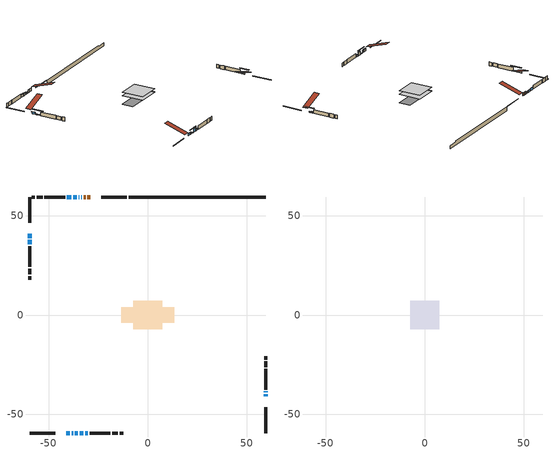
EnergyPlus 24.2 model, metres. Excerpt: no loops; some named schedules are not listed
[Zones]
conditioned space
 floor adiabatic (AdiabaticFloorConstruction): -7.23,-7.23 -7.23,7.23 7.23,7.23 7.23,-7.23 z0.92
 floor foundation (Slab1 construction): -13.4,-3.89 -13.4,3.89 13.4,3.89 13.4,-3.89 z-1.75
 wall outside (RimJoist1 construction): -10.53,59.59 -23.5,59.59 / -59.59,-59.59 -46.62,-59.59 / -59.59,59.59 -59.59,46.62 / 59.59,-59.59 59.59,-46.62 z0.92:1.22
 wall outside (AdiabaticWallConstruction 1): -29.06,59.59 -30.48,59.59 / -31.41,59.59 -32.45,59.59 z0.92:2.95
 wall outside (AdiabaticWallConstruction): -33.37,59.59 -33.71,59.59 / -34.63,59.59 -34.94,59.59 z0.92:2.14; -41.06,-59.59 -39.28,-59.59 z0.92:2.37; -38.35,-59.59 -37.69,-59.59 z0.92:1.89; -59.59,41.06 -59.59,38.82 z0.92:2.04; 59.59,-41.06 59.59,-40.04 z0.92:1.56; -36.76,-59.59 -35.28,-59.59 / -59.59,37.89 -59.59,35.68 z0.92:1.43; 59.59,-39.11 59.59,-38.63 z0.92:1.74; -35.87,59.59 -37.62,59.59 z0.92:2.09; -38.55,59.59 -40.84,59.59 z0.92:2.39; -34.36,-59.59 -32.53,-59.59 z0.92:3.05; -31.6,-59.59 -30.28,-59.59 z0.92:1.84
 wall outside (Wall1 construction): -41.77,59.59 -52.19,59.59 / -29.35,-59.59 -18.92,-59.59 / -59.59,34.75 -59.59,24.32 / 59.59,-37.7 59.59,-27.27 z0.92:3.36
 wall outside (Wall2 construction): -53.12,59.59 -56.04,59.59 / -17.99,-59.59 -15.08,-59.59 / -59.59,23.39 -59.59,20.48 / 59.59,-26.34 59.59,-23.43 z0.92:3.36
 wall outside (Wall3 construction): -56.97,59.59 -58.67,59.59 / -14.15,-59.59 -12.45,-59.59 / -59.59,19.55 -59.59,17.85 / 59.59,-22.5 59.59,-20.8 z0.92:3.36
 wall foundation (FoundationWall1 construction): -9.6,59.59,-1.75 -9.6,59.59,0.92 52.68,59.59,0.92 52.68,59.59,0.25 59.59,59.59,0.25 59.59,59.59,-1.75
 window (WindowConstruction 8): -33.38,59.59 -33.7,59.59 z0.92:2.14
 window (WindowConstruction 5): -41.06,-59.59 -39.28,-59.59 z0.92:2.37
 window (WindowConstruction 6): -38.35,-59.59 -37.69,-59.59 z0.92:1.89
 window (WindowConstruction 7): -59.59,41.06 -59.59,38.82 z0.92:2.04
 window (WindowConstruction 10): 59.59,-41.06 59.59,-40.04 z0.92:1.55
 window (WindowConstruction 11): -36.76,-59.59 -35.28,-59.59 z0.92:1.43
 window (WindowConstruction 12): -59.59,37.89 -59.59,35.68 z0.92:1.43
 window (WindowConstruction 9): -34.63,59.59 -34.94,59.59 z0.92:2.14
 window (WindowConstruction): 59.59,-39.11 59.59,-38.63 z0.92:1.73
 window (WindowConstruction 1): -35.87,59.59 -37.62,59.59 z0.92:2.09
 window (WindowConstruction 2): -38.55,59.59 -40.84,59.59 z0.92:2.39
 window (WindowConstruction 3): -34.35,-59.59 -32.53,-59.59 z0.92:3.05
 window (WindowConstruction 4): -31.6,-59.59 -30.28,-59.59 z0.92:1.83
 door (Door): -29.07,59.59 -30.48,59.59 z0.92:2.95
 door (Door 1): -31.41,59.59 -32.45,59.59 z0.92:2.95
 ceiling adiabatic (AdiabaticFloorConstruction): 7.23,-7.23 7.23,7.23 -7.23,7.23 -7.23,-7.23 z0.92
attic - vented
 floor to conditioned space (Floor1 construction Reversed): -7.22,-7.22 -7.22,7.22 7.22,7.22 7.22,-7.22 z3.36
 roof outside (Roof1 construction): -28.14,59.59,3.36 -28.14,45.52,8.05 -24.43,45.52,8.05 -24.43,59.59,3.36; -41.98,-59.59,3.36 -41.98,-45.52,8.05 -45.69,-45.52,8.05 -45.69,-59.59,3.36; -59.59,41.98,3.36 -45.52,41.98,8.05 -45.52,45.69,8.05 -59.59,45.69,3.36; 59.59,-41.98,3.36 45.52,-41.98,8.05 45.52,-45.69,8.05 59.59,-45.69,3.36
shading: -39.08,-59.59 -41.26,-59.59 -41.26,-60.01 -39.08,-60.01 z2.57; -37.49,-59.59 -38.55,-59.59 -38.55,-60.01 -37.49,-60.01 z2.09; -59.59,38.62 -59.59,41.26 -60.01,41.26 -60.01,38.62 z2.24; 59.59,-37.25 59.59,-43.84 60.01,-43.84 60.01,-37.25 z4.34; -32.49,-59.59 -39.55,-59.59 -39.55,-60.01 -32.49,-60.01 z4.22; -59.59,32.89 -59.59,40.68 -60.01,40.68 -60.01,32.89 z4.22; 59.59,-38.43 59.59,-39.31 60.01,-39.31 60.01,-38.43 z1.93; -37.82,59.59 -35.67,59.59 -35.67,60.01 -37.82,60.01 z2.29; -41.04,59.59 -38.35,59.59 -38.35,60.01 -41.04,60.01 z2.59; -32.32,-59.59 -34.56,-59.59 -34.56,-60.01 -32.32,-60.01 z3.25; -30.08,-59.59 -31.8,-59.59 -31.8,-60.01 -30.08,-60.01 z2.04
[Building]
Building 1: Terrain=Suburbs
[Site:Location]
Erieau AUT_ON: Latitude {deg}=42.25; Longitude {deg}=-81.9; Time Zone {hr}=-5; Elevation {m}=178; Keep Site Location Information=Yes
[Site:GroundTemperature:Shallow]
5.2292, 3.30147, 3.1471, 4.0619, 7.73432, 11.3896, 14.5586, 16.5661, 16.7366, 15.1039, 12.0157, 8.47254
[Site:WaterMainsTemperature]
Calculation Method=Schedule; Temperature Schedule=mains temperature schedule
[Material] Roughness=Rough; Thermal Absorptance=0.9
Name | Thickness {m} | Conductivity {W/m-K} | Density {kg/m3} | Specific Heat {J/kg-K} | Solar Absorptance | Visible Absorptance
asphalt or fiberglass shingles | 0.00635 | 0.162714 | 1121.4 | 1465.45 | 0.4 | 0.4
ceiling loosefill ins | 0.0846667 | 0.0480833 | 16.02 | 1046.75 | 0.7 | 0.7
ceiling stud and cavity | 0.1397 | 0.118768 | 65.682 | 1177.47 | 0.7 | 0.7
concrete 4.0 in. | 0.1016 | 1.803125 | 2242.8 | 837.4 | 0.7 | 0.7
concrete 8.0 in. | 0.2032 | 1.803125 | 2242.8 | 837.4 | 0.7 | 0.7
door material | 0.04445 | 0.188738 | 512.64 | 1214.23 | 0.7 | 0.7
door material 1 | 0.04445 | 0.20624 | 512.64 | 1214.23 | 0.7 | 0.7
exterior vertical ins | 0.0287474 | 0.029427 | 32.04 | 1214.23 | 0.7 | 0.7
floor covering | 0.0127 | 0.0433444 | 54.468 | 1339.84 | 0.6 | 0.6
floor rigid ins; wall rigid ins 1 | 0.512978 | 0.029427 | 32.04 | 1214.23 | 0.7 | 0.7
floor stud and cavity | 0.1397 | 1.75129 | 37.0049 | 1207.88 | 0.7 | 0.7
furniture material conditioned space 1 | 0.1524 | 0.115458 | 640.8 | 1214.23 | 0.6 | 0.6
gypsum board | 0.0127 | 0.160291 | 801 | 837.4 | 0.6 | 0.6
gypsum board 1 | 0.0127 | 0.160291 | 801 | 837.4 | 0.7 | 0.7
osb sheathing 0.5 in. | 0.0127 | 0.115458 | 512.64 | 1214.23 | 0.7 | 0.7
osb sheathing 0.75 in. | 0.01905 | 0.115458 | 512.64 | 1214.23 | 0.7 | 0.7
osb sheathing 2.0 in. | 0.0508 | 0.115458 | 512.64 | 1214.23 | 0.7 | 0.7
rim joist rigid ins; wall rigid ins | 0.051816 | 0.029427 | 32.04 | 1214.23 | 0.7 | 0.7
rim joist stud and cavity | 0.0508 | 0.0344034 | 125.044 | 1163.47 | 0.6 | 0.6
wall stud and cavity | 0.1397 | 0.149134 | 139.0536 | 1170.24 | 0.7 | 0.7
wall stud and cavity 1 | 0.1397 | 0.185807 | 139.0536 | 1170.24 | 0.7 | 0.7
wall stud and cavity 2 | 0.1397 | 0.231988 | 139.0536 | 1170.24 | 0.7 | 0.7
wall stud and cavity 3 | 0.0889 | 0.380278 | 52.3479 | 1209.89 | 0.7 | 0.7
wall stud and cavity 4 | 0.0889 | 0.391764 | 83.0341 | 1211.67 | 0.7 | 0.7
wood siding | 0.0254 | 0.102417 | 544.68 | 1172.36 | 0.4 | 0.4
wood siding 1; wood siding 2; wood siding 3 | 0.0254 | 0.102417 | 544.68 | 1172.36 | 0.7 | 0.7
[WindowMaterial:SimpleGlazingSystem]
Name | U-Factor {W/m2-K} | Solar Heat Gain Coefficient
WindowMaterial | 2.57384 | 0.26
WindowMaterial 1 | 3.30005 | 0.68
WindowMaterial 10 | 5.42874 | 0.7
WindowMaterial 11 | 4.38966 | 0.46
WindowMaterial 2 | 3.276206 | 0.61
WindowMaterial 3 | 3.31141 | 0.6
WindowMaterial 4 | 3.30346 | 0.65
WindowMaterial 5 | 3.27848 | 0.64
WindowMaterial 6 | 3.26428 | 0.52
WindowMaterial 7 | 3.2745 | 0.59
WindowMaterial 8 | 5.20843 | 0.66
WindowMaterial 9 | 3.30914 | 0.43
[Construction]
AdiabaticFloorConstruction: floor stud and cavity, floor rigid ins, osb sheathing 0.75 in., floor covering
AdiabaticWallConstruction: wood siding 2, wall rigid ins 1, wall stud and cavity 3, gypsum board
AdiabaticWallConstruction 1: wood siding 3, wall rigid ins 1, wall stud and cavity 3, gypsum board
Door: door material
Door 1: door material 1
Floor1 construction Reversed: gypsum board, ceiling stud and cavity, ceiling loosefill ins
FoundationWall1 construction: concrete 8.0 in., gypsum board 1
furniture construction conditioned space 1: furniture material conditioned space 1
PartitionWallConstruction: gypsum board, wall stud and cavity 4, gypsum board
RimJoist1 construction: wood siding 1, rim joist rigid ins, osb sheathing 2.0 in., rim joist stud and cavity
Roof1 construction: asphalt or fiberglass shingles
Slab1 construction: concrete 4.0 in.
Wall1 construction: wood siding, wall rigid ins, osb sheathing 0.5 in., wall stud and cavity, gypsum board
Wall2 construction: wood siding, wall rigid ins, osb sheathing 0.5 in., wall stud and cavity 1, gypsum board
Wall3 construction: wood siding, wall rigid ins, osb sheathing 0.5 in., wall stud and cavity 2, gypsum board
WindowConstruction: WindowMaterial
WindowConstruction 1: WindowMaterial 1
WindowConstruction 10: WindowMaterial 10
WindowConstruction 11; WindowConstruction 12: WindowMaterial 11
WindowConstruction 2: WindowMaterial 2
WindowConstruction 3: WindowMaterial 3
WindowConstruction 4: WindowMaterial 4
WindowConstruction 5: WindowMaterial 5
WindowConstruction 6: WindowMaterial 6
WindowConstruction 7: WindowMaterial 7
WindowConstruction 8: WindowMaterial 8
WindowConstruction 9: WindowMaterial 9
[Zone] Multiplier=1; Part of Total Floor Area=Yes
Name | Volume {m3}
attic - vented | 158.96
conditioned space | 1161.2
[Space]
Name | Zone | Volume {m3}
attic - vented 1 | attic - vented | 158.96
conditioned space 1 | conditioned space | 1161.2
[ZoneInfiltration:EffectiveLeakageArea]
infil attic - vented 1: Zone or Space=attic - vented 1; Schedule=Always On Discrete; Effective Air Leakage Area {cm2}=10020; Stack Coefficient=0.000326194; Wind Coefficient=1.22028e-05
[ZoneMixing]
whole house fan mix: Zone or Space=attic - vented; Schedule=Always On Continuous; Design Flow Rate Calculation Method=Flow/Zone; Design Flow Rate {m3/s}=0; Source Zone or Space=conditioned space
[SurfaceProperty:ExposedFoundationPerimeter]
Slab1: Exposed Perimeter Calculation Method=TotalExposedPerimeter; Total Exposed Perimeter {m}=69.191
[InternalMass] Zone or ZoneList=conditioned space; Space or SpaceList=conditioned space 1
Name | Construction | Surface Area {m2}
furniture mass conditioned space 1 | furniture construction conditioned space 1 | 167.04
partition wall mass | PartitionWallConstruction | 417.599
[Lights]
interior lighting: Zone or ZoneList or Space or SpaceList=conditioned space 1; Schedule=interior lighting schedule; Design Level Calculation Method=LightingLevel; Lighting Level {W}=343.2; Return Air Fraction=0; Fraction Radiant=0.6; Fraction Visible=0.2; Fraction Replaceable=1
[People]
occupants: Zone or ZoneList or Space or SpaceList=conditioned space 1; Number of People Schedule=occupants schedule; Number of People Calculation Method=People; Number of People=3; Fraction Radiant=0.314171; Sensible Heat Fraction=0.56303; Activity Level Schedule=occupants activity schedule; Carbon Dioxide Generation Rate {m3/s-W}=0; Enable ASHRAE 55 Comfort Warnings=No; Mean Radiant Temperature Calculation Type=EnclosureAveraged
[ElectricEquipment] Zone or ZoneList or Space or SpaceList=conditioned space 1; Design Level Calculation Method=EquipmentLevel
Name | Schedule | Design Level {W} | Fraction Latent | Fraction Radiant | Fraction Lost
clothes dryer | clothes dryer schedule | 140.772 | 0.015 | 0.081 | 0.85
clothes washer | clothes washer schedule | 32.1985 | 0.03 | 0.162 | 0.7
cooking range | cooking range schedule | 215.147 | 0.08 | 0.432 | 0.2
dishwasher | dishwasher schedule | 66.8632 | 0.3 | 0.18 | 0.4
fridge | fridge schedule | 72.9452 | 0 | 0.6 | 0
mech vent bath fan 0 | mech vent bath fan 0 schedule | 50.2 | 0 | 0 | 1
mech vent bath fan 1 | mech vent bath fan 1 schedule | 50.2 | 0 | 0 | 1
mech vent house fan | mech vent house fan schedule | 0.95 | 0 | 0 | 1
mech vent house fan cfis | mech vent house fan cfis schedule | 0 | 0 | 0 | 0
mech vent range fan 0 | mech vent range fan 0 schedule | 57 | 0 | 0 | 1
misc plug loads | misc plug loads schedule | 494.7 | 0.045 | 0.513 | 0.1
whole house fan | Always On Discrete | 0 | 0 | 0 | 1
[OtherEquipment] Zone or ZoneList or Space or SpaceList=conditioned space 1; Design Level Calculation Method=EquipmentLevel
Name | Fuel Type | Schedule | Design Level {W} | Fraction Latent | Fraction Radiant | Fraction Lost
clothes dryer 1 | Electricity | clothes dryer schedule | 0 | 0.015 | 0.081 | 0.85
cooking range 1 | Electricity | cooking range schedule | 0 | 0.08 | 0.432 | 0.2
general water use latent | None | general water use schedule | 62.594 | 1 | 0 | 0
general water use sensible | None | general water use schedule | -61.6891 | 0 | 0.6 | 0
mech vent house fan latent load | None | Always On Discrete | 0 | 1 | 0 | 0
mech vent house fan sensible load | None | Always On Discrete | 0 | 0 | 0 | 0
water heater energy adjustment1 | Electricity | Always On Discrete | 0.01 | 0 | 0 | 1
[ZoneInfiltration:DesignFlowRate] Zone or ZoneList or Space or SpaceList=conditioned space 1; Schedule=Always On Discrete; Design Flow Rate Calculation Method=Flow/Zone; Design Flow Rate {m3/s}=0
infil flow; natural vent flow; whole house fan flow
[Foundation:Kiva]
Foundation Kiva 1: Initial Indoor Air Temperature {C}=18; Wall Height Above Grade {m}=0.919978; Wall Depth Below Slab {m}=0.2032; Custom Block Material Name 1=exterior vertical ins; Custom Block Depth 1 {m}=2.66999; Custom Block X Position 1 {m}=0.2159; Custom Block Z Position 1 {m}=0
[Foundation:Kiva:Settings]
Soil Conductivity {W/m-K}=0.849921; Soil Density {kg/m3}=1842.3; Soil Specific Heat {J/kg-K}=418.7; Ground Solar Absorptivity=0.9; Ground Thermal Absorptivity=0.9; Ground Surface Roughness {m}=0.03; Far-Field Width {m}=40; Deep-Ground Boundary Condition=ZeroFlux; Deep-Ground Depth {m}=40; Minimum Cell Dimension {m}=0.2; Maximum Cell Growth Coefficient=3; Simulation Timestep=Timestep
[Exterior:Lights]
exterior lighting: Schedule=exterior lighting schedule; Design Level {W}=75.6
[Schedule:Constant]
Name | Hourly Value
Always On Continuous; mech vent house fan schedule; mech vent house fan cfis schedule; Always On Discrete | 1
occupants activity schedule | 117.228
fridge schedule | 0
[Schedule:Week:Daily]
interior lighting schedule Week Rule - Jan1-Jan27: interior lighting schedule day, interior lighting schedule day, interior lighting schedule day, interior lighting schedule day, interior lighting schedule day, interior lighting schedule day, interior lighting schedule day, interior lighting schedule default day, interior lighting schedule default day, interior lighting schedule default day, interior lighting schedule default day, interior lighting schedule default day
interior lighting schedule Week Rule - Jan28-Feb3: interior lighting schedule day, interior lighting schedule day, interior lighting schedule day, interior lighting schedule day, interior lighting schedule day 1, interior lighting schedule day 1, interior lighting schedule day 1, interior lighting schedule default day, interior lighting schedule default day, interior lighting schedule default day, interior lighting schedule default day, interior lighting schedule default day
interior lighting schedule Week Rule - Feb4-Feb24: interior lighting schedule day 1, interior lighting schedule day 1, interior lighting schedule day 1, interior lighting schedule day 1, interior lighting schedule day 1, interior lighting schedule day 1, interior lighting schedule day 1, interior lighting schedule default day, interior lighting schedule default day, interior lighting schedule default day, interior lighting schedule default day, interior lighting schedule default day
interior lighting schedule Week Rule - Feb25-Mar3: interior lighting schedule day 1, interior lighting schedule day 1, interior lighting schedule day 1, interior lighting schedule day 1, interior lighting schedule day 2, interior lighting schedule day 2, interior lighting schedule day 2, interior lighting schedule default day, interior lighting schedule default day, interior lighting schedule default day, interior lighting schedule default day, interior lighting schedule default day
interior lighting schedule Week Rule - Mar4-Mar31: interior lighting schedule day 2, interior lighting schedule day 2, interior lighting schedule day 2, interior lighting schedule day 2, interior lighting schedule day 2, interior lighting schedule day 2, interior lighting schedule day 2, interior lighting schedule default day, interior lighting schedule default day, interior lighting schedule default day, interior lighting schedule default day, interior lighting schedule default day
interior lighting schedule Week Rule - Apr1-Apr28: interior lighting schedule day 3, interior lighting schedule day 3, interior lighting schedule day 3, interior lighting schedule day 3, interior lighting schedule day 3, interior lighting schedule day 3, interior lighting schedule day 3, interior lighting schedule default day, interior lighting schedule default day, interior lighting schedule default day, interior lighting schedule default day, interior lighting schedule default day
interior lighting schedule Week Rule - Apr29-May5: interior lighting schedule day 3, interior lighting schedule day 3, interior lighting schedule day 4, interior lighting schedule day 4, interior lighting schedule day 4, interior lighting schedule day 4, interior lighting schedule day 4, interior lighting schedule default day, interior lighting schedule default day, interior lighting schedule default day, interior lighting schedule default day, interior lighting schedule default day
interior lighting schedule Week Rule - May6-May26: interior lighting schedule day 4, interior lighting schedule day 4, interior lighting schedule day 4, interior lighting schedule day 4, interior lighting schedule day 4, interior lighting schedule day 4, interior lighting schedule day 4, interior lighting schedule default day, interior lighting schedule default day, interior lighting schedule default day, interior lighting schedule default day, interior lighting schedule default day
interior lighting schedule Week Rule - May27-Jun2: interior lighting schedule day 4, interior lighting schedule day 4, interior lighting schedule day 4, interior lighting schedule day 4, interior lighting schedule day 4, interior lighting schedule day 5, interior lighting schedule day 5, interior lighting schedule default day, interior lighting schedule default day, interior lighting schedule default day, interior lighting schedule default day, interior lighting schedule default day
interior lighting schedule Week Rule - Jun3-Jun30: interior lighting schedule day 5, interior lighting schedule day 5, interior lighting schedule day 5, interior lighting schedule day 5, interior lighting schedule day 5, interior lighting schedule day 5, interior lighting schedule day 5, interior lighting schedule default day, interior lighting schedule default day, interior lighting schedule default day, interior lighting schedule default day, interior lighting schedule default day
interior lighting schedule Week Rule - Jul1-Jul28: interior lighting schedule day 6, interior lighting schedule day 6, interior lighting schedule day 6, interior lighting schedule day 6, interior lighting schedule day 6, interior lighting schedule day 6, interior lighting schedule day 6, interior lighting schedule default day, interior lighting schedule default day, interior lighting schedule default day, interior lighting schedule default day, interior lighting schedule default day
interior lighting schedule Week Rule - Jul29-Aug4: interior lighting schedule day 6, interior lighting schedule day 6, interior lighting schedule day 6, interior lighting schedule day 7, interior lighting schedule day 7, interior lighting schedule day 7, interior lighting schedule day 7, interior lighting schedule default day, interior lighting schedule default day, interior lighting schedule default day, interior lighting schedule default day, interior lighting schedule default day
interior lighting schedule Week Rule - Aug5-Aug25: interior lighting schedule day 7, interior lighting schedule day 7, interior lighting schedule day 7, interior lighting schedule day 7, interior lighting schedule day 7, interior lighting schedule day 7, interior lighting schedule day 7, interior lighting schedule default day, interior lighting schedule default day, interior lighting schedule default day, interior lighting schedule default day, interior lighting schedule default day
interior lighting schedule Week Rule - Aug26-Sep1: interior lighting schedule day 7, interior lighting schedule day 7, interior lighting schedule day 7, interior lighting schedule day 7, interior lighting schedule day 7, interior lighting schedule day 7, interior lighting schedule day 8, interior lighting schedule default day, interior lighting schedule default day, interior lighting schedule default day, interior lighting schedule default day, interior lighting schedule default day
interior lighting schedule Week Rule - Sep2-Sep29: interior lighting schedule day 8, interior lighting schedule day 8, interior lighting schedule day 8, interior lighting schedule day 8, interior lighting schedule day 8, interior lighting schedule day 8, interior lighting schedule day 8, interior lighting schedule default day, interior lighting schedule default day, interior lighting schedule default day, interior lighting schedule default day, interior lighting schedule default day
interior lighting schedule Week Rule - Sep30-Oct6: interior lighting schedule day 8, interior lighting schedule day 9, interior lighting schedule day 9, interior lighting schedule day 9, interior lighting schedule day 9, interior lighting schedule day 9, interior lighting schedule day 9, interior lighting schedule default day, interior lighting schedule default day, interior lighting schedule default day, interior lighting schedule default day, interior lighting schedule default day
interior lighting schedule Week Rule - Oct7-Oct27: interior lighting schedule day 9, interior lighting schedule day 9, interior lighting schedule day 9, interior lighting schedule day 9, interior lighting schedule day 9, interior lighting schedule day 9, interior lighting schedule day 9, interior lighting schedule default day, interior lighting schedule default day, interior lighting schedule default day, interior lighting schedule default day, interior lighting schedule default day
interior lighting schedule Week Rule - Oct28-Nov3: interior lighting schedule day 9, interior lighting schedule day 9, interior lighting schedule day 9, interior lighting schedule day 9, interior lighting schedule day 10, interior lighting schedule day 10, interior lighting schedule day 10, interior lighting schedule default day, interior lighting schedule default day, interior lighting schedule default day, interior lighting schedule default day, interior lighting schedule default day
interior lighting schedule Week Rule - Nov4-Nov24: interior lighting schedule day 10, interior lighting schedule day 10, interior lighting schedule day 10, interior lighting schedule day 10, interior lighting schedule day 10, interior lighting schedule day 10, interior lighting schedule day 10, interior lighting schedule default day, interior lighting schedule default day, interior lighting schedule default day, interior lighting schedule default day, interior lighting schedule default day
interior lighting schedule Week Rule - Nov25-Dec1: interior lighting schedule day 10, interior lighting schedule day 10, interior lighting schedule day 10, interior lighting schedule day 10, interior lighting schedule day 10, interior lighting schedule day 10, interior lighting schedule day 11, interior lighting schedule default day, interior lighting schedule default day, interior lighting schedule default day, interior lighting schedule default day, interior lighting schedule default day
interior lighting schedule Week Rule - Dec2-Dec31: interior lighting schedule day 11, interior lighting schedule day 11, interior lighting schedule day 11, interior lighting schedule day 11, interior lighting schedule day 11, interior lighting schedule day 11, interior lighting schedule day 11, interior lighting schedule default day, interior lighting schedule default day, interior lighting schedule default day, interior lighting schedule default day, interior lighting schedule default day
occupants schedule Week Rule - Jan1-Dec31: occupants schedule day, occupants schedule day, occupants schedule day, occupants schedule day, occupants schedule day, occupants schedule day, occupants schedule day, occupants schedule default day, occupants schedule default day, occupants schedule default day, occupants schedule default day, occupants schedule default day
clothes dryer schedule Week Rule - Jan1-Dec31: clothes dryer schedule day, clothes dryer schedule day, clothes dryer schedule day, clothes dryer schedule day, clothes dryer schedule day, clothes dryer schedule day, clothes dryer schedule day, clothes dryer schedule default day, clothes dryer schedule default day, clothes dryer schedule default day, clothes dryer schedule default day, clothes dryer schedule default day
clothes washer schedule Week Rule - Jan1-Dec31: clothes washer schedule day, clothes washer schedule day, clothes washer schedule day, clothes washer schedule day, clothes washer schedule day, clothes washer schedule day, clothes washer schedule day, clothes washer schedule default day, clothes washer schedule default day, clothes washer schedule default day, clothes washer schedule default day, clothes washer schedule default day
cooking range schedule Week Rule - Jan1-Dec31: cooking range schedule day, cooking range schedule day, cooking range schedule day, cooking range schedule day, cooking range schedule day, cooking range schedule day, cooking range schedule day, cooking range schedule default day, cooking range schedule default day, cooking range schedule default day, cooking range schedule default day, cooking range schedule default day
dishwasher schedule Week Rule - Jan1-Dec31: dishwasher schedule day, dishwasher schedule day, dishwasher schedule day, dishwasher schedule day, dishwasher schedule day, dishwasher schedule day, dishwasher schedule day, dishwasher schedule default day, dishwasher schedule default day, dishwasher schedule default day, dishwasher schedule default day, dishwasher schedule default day
mech vent bath fan 0 schedule Week Rule - Jan1-Dec31: mech vent bath fan 0 schedule day, mech vent bath fan 0 schedule day, mech vent bath fan 0 schedule day, mech vent bath fan 0 schedule day, mech vent bath fan 0 schedule day, mech vent bath fan 0 schedule day, mech vent bath fan 0 schedule day, mech vent bath fan 0 schedule default day, mech vent bath fan 0 schedule default day, mech vent bath fan 0 schedule default day, mech vent bath fan 0 schedule default day, mech vent bath fan 0 schedule default day
mech vent bath fan 1 schedule Week Rule - Jan1-Dec31: mech vent bath fan 1 schedule day, mech vent bath fan 1 schedule day, mech vent bath fan 1 schedule day, mech vent bath fan 1 schedule day, mech vent bath fan 1 schedule day, mech vent bath fan 1 schedule day, mech vent bath fan 1 schedule day, mech vent bath fan 1 schedule default day, mech vent bath fan 1 schedule default day, mech vent bath fan 1 schedule default day, mech vent bath fan 1 schedule default day, mech vent bath fan 1 schedule default day
mech vent range fan 0 schedule Week Rule - Jan1-Dec31: mech vent range fan 0 schedule day, mech vent range fan 0 schedule day, mech vent range fan 0 schedule day, mech vent range fan 0 schedule day, mech vent range fan 0 schedule day, mech vent range fan 0 schedule day, mech vent range fan 0 schedule day, mech vent range fan 0 schedule default day, mech vent range fan 0 schedule default day, mech vent range fan 0 schedule default day, mech vent range fan 0 schedule default day, mech vent range fan 0 schedule default day
misc plug loads schedule Week Rule - Jan1-Dec31: misc plug loads schedule day, misc plug loads schedule day, misc plug loads schedule day, misc plug loads schedule day, misc plug loads schedule day, misc plug loads schedule day, misc plug loads schedule day, misc plug loads schedule default day, misc plug loads schedule default day, misc plug loads schedule default day, misc plug loads schedule default day, misc plug loads schedule default day
general water use schedule Week Rule - Jan1-Dec31: general water use schedule day, general water use schedule day, general water use schedule day, general water use schedule day, general water use schedule day, general water use schedule day, general water use schedule day, general water use schedule default day, general water use schedule default day, general water use schedule default day, general water use schedule default day, general water use schedule default day
exterior lighting schedule Week Rule - Jan1-Jan27: exterior lighting schedule day, exterior lighting schedule day, exterior lighting schedule day, exterior lighting schedule day, exterior lighting schedule day, exterior lighting schedule day, exterior lighting schedule day, exterior lighting schedule default day, exterior lighting schedule default day, exterior lighting schedule default day, exterior lighting schedule default day, exterior lighting schedule default day
exterior lighting schedule Week Rule - Jan28-Feb3: exterior lighting schedule day, exterior lighting schedule day, exterior lighting schedule day, exterior lighting schedule day, exterior lighting schedule day 1, exterior lighting schedule day 1, exterior lighting schedule day 1, exterior lighting schedule default day, exterior lighting schedule default day, exterior lighting schedule default day, exterior lighting schedule default day, exterior lighting schedule default day
exterior lighting schedule Week Rule - Feb4-Feb24: exterior lighting schedule day 1, exterior lighting schedule day 1, exterior lighting schedule day 1, exterior lighting schedule day 1, exterior lighting schedule day 1, exterior lighting schedule day 1, exterior lighting schedule day 1, exterior lighting schedule default day, exterior lighting schedule default day, exterior lighting schedule default day, exterior lighting schedule default day, exterior lighting schedule default day
exterior lighting schedule Week Rule - Feb25-Mar3: exterior lighting schedule day 1, exterior lighting schedule day 1, exterior lighting schedule day 1, exterior lighting schedule day 1, exterior lighting schedule day 2, exterior lighting schedule day 2, exterior lighting schedule day 2, exterior lighting schedule default day, exterior lighting schedule default day, exterior lighting schedule default day, exterior lighting schedule default day, exterior lighting schedule default day
exterior lighting schedule Week Rule - Mar4-Mar31: exterior lighting schedule day 2, exterior lighting schedule day 2, exterior lighting schedule day 2, exterior lighting schedule day 2, exterior lighting schedule day 2, exterior lighting schedule day 2, exterior lighting schedule day 2, exterior lighting schedule default day, exterior lighting schedule default day, exterior lighting schedule default day, exterior lighting schedule default day, exterior lighting schedule default day
exterior lighting schedule Week Rule - Apr1-Apr28: exterior lighting schedule day 3, exterior lighting schedule day 3, exterior lighting schedule day 3, exterior lighting schedule day 3, exterior lighting schedule day 3, exterior lighting schedule day 3, exterior lighting schedule day 3, exterior lighting schedule default day, exterior lighting schedule default day, exterior lighting schedule default day, exterior lighting schedule default day, exterior lighting schedule default day
exterior lighting schedule Week Rule - Apr29-May5: exterior lighting schedule day 3, exterior lighting schedule day 3, exterior lighting schedule day 4, exterior lighting schedule day 4, exterior lighting schedule day 4, exterior lighting schedule day 4, exterior lighting schedule day 4, exterior lighting schedule default day, exterior lighting schedule default day, exterior lighting schedule default day, exterior lighting schedule default day, exterior lighting schedule default day
exterior lighting schedule Week Rule - May6-May26: exterior lighting schedule day 4, exterior lighting schedule day 4, exterior lighting schedule day 4, exterior lighting schedule day 4, exterior lighting schedule day 4, exterior lighting schedule day 4, exterior lighting schedule day 4, exterior lighting schedule default day, exterior lighting schedule default day, exterior lighting schedule default day, exterior lighting schedule default day, exterior lighting schedule default day
exterior lighting schedule Week Rule - May27-Jun2: exterior lighting schedule day 4, exterior lighting schedule day 4, exterior lighting schedule day 4, exterior lighting schedule day 4, exterior lighting schedule day 4, exterior lighting schedule day 5, exterior lighting schedule day 5, exterior lighting schedule default day, exterior lighting schedule default day, exterior lighting schedule default day, exterior lighting schedule default day, exterior lighting schedule default day
exterior lighting schedule Week Rule - Jun3-Jun30: exterior lighting schedule day 5, exterior lighting schedule day 5, exterior lighting schedule day 5, exterior lighting schedule day 5, exterior lighting schedule day 5, exterior lighting schedule day 5, exterior lighting schedule day 5, exterior lighting schedule default day, exterior lighting schedule default day, exterior lighting schedule default day, exterior lighting schedule default day, exterior lighting schedule default day
exterior lighting schedule Week Rule - Jul1-Jul28: exterior lighting schedule day 6, exterior lighting schedule day 6, exterior lighting schedule day 6, exterior lighting schedule day 6, exterior lighting schedule day 6, exterior lighting schedule day 6, exterior lighting schedule day 6, exterior lighting schedule default day, exterior lighting schedule default day, exterior lighting schedule default day, exterior lighting schedule default day, exterior lighting schedule default day
exterior lighting schedule Week Rule - Jul29-Aug4: exterior lighting schedule day 6, exterior lighting schedule day 6, exterior lighting schedule day 6, exterior lighting schedule day 7, exterior lighting schedule day 7, exterior lighting schedule day 7, exterior lighting schedule day 7, exterior lighting schedule default day, exterior lighting schedule default day, exterior lighting schedule default day, exterior lighting schedule default day, exterior lighting schedule default day
exterior lighting schedule Week Rule - Aug5-Aug25: exterior lighting schedule day 7, exterior lighting schedule day 7, exterior lighting schedule day 7, exterior lighting schedule day 7, exterior lighting schedule day 7, exterior lighting schedule day 7, exterior lighting schedule day 7, exterior lighting schedule default day, exterior lighting schedule default day, exterior lighting schedule default day, exterior lighting schedule default day, exterior lighting schedule default day
exterior lighting schedule Week Rule - Aug26-Sep1: exterior lighting schedule day 7, exterior lighting schedule day 7, exterior lighting schedule day 7, exterior lighting schedule day 7, exterior lighting schedule day 7, exterior lighting schedule day 7, exterior lighting schedule day 8, exterior lighting schedule default day, exterior lighting schedule default day, exterior lighting schedule default day, exterior lighting schedule default day, exterior lighting schedule default day
exterior lighting schedule Week Rule - Sep2-Sep29: exterior lighting schedule day 8, exterior lighting schedule day 8, exterior lighting schedule day 8, exterior lighting schedule day 8, exterior lighting schedule day 8, exterior lighting schedule day 8, exterior lighting schedule day 8, exterior lighting schedule default day, exterior lighting schedule default day, exterior lighting schedule default day, exterior lighting schedule default day, exterior lighting schedule default day
exterior lighting schedule Week Rule - Sep30-Oct6: exterior lighting schedule day 8, exterior lighting schedule day 9, exterior lighting schedule day 9, exterior lighting schedule day 9, exterior lighting schedule day 9, exterior lighting schedule day 9, exterior lighting schedule day 9, exterior lighting schedule default day, exterior lighting schedule default day, exterior lighting schedule default day, exterior lighting schedule default day, exterior lighting schedule default day
[Schedule:Year]
interior lighting schedule: interior lighting schedule Week Rule - Jan1-Jan27, 1, 1, 1, 27, interior lighting schedule Week Rule - Jan28-Feb3, 1, 28, 2, 3, interior lighting schedule Week Rule - Feb4-Feb24, 2, 4, 2, 24, interior lighting schedule Week Rule - Feb25-Mar3, 2, 25, 3, 3, interior lighting schedule Week Rule - Mar4-Mar31, 3, 4, 3, 31, interior lighting schedule Week Rule - Apr1-Apr28, 4, 1, 4, 28, interior lighting schedule Week Rule - Apr29-May5, 4, 29, 5, 5, interior lighting schedule Week Rule - May6-May26, 5, 6, 5, 26, interior lighting schedule Week Rule - May27-Jun2, 5, 27, 6, 2, interior lighting schedule Week Rule - Jun3-Jun30, 6, 3, 6, 30, interior lighting schedule Week Rule - Jul1-Jul28, 7, 1, 7, 28, interior lighting schedule Week Rule - Jul29-Aug4, 7, 29, 8, 4, interior lighting schedule Week Rule - Aug5-Aug25, 8, 5, 8, 25, interior lighting schedule Week Rule - Aug26-Sep1, 8, 26, 9, 1, interior lighting schedule Week Rule - Sep2-Sep29, 9, 2, 9, 29, interior lighting schedule Week Rule - Sep30-Oct6, 9, 30, 10, 6, interior lighting schedule Week Rule - Oct7-Oct27, 10, 7, 10, 27, interior lighting schedule Week Rule - Oct28-Nov3, 10, 28, 11, 3, interior lighting schedule Week Rule - Nov4-Nov24, 11, 4, 11, 24, interior lighting schedule Week Rule - Nov25-Dec1, 11, 25, 12, 1, interior lighting schedule Week Rule - Dec2-Dec31, 12, 2, 12, 31
occupants schedule: occupants schedule Week Rule - Jan1-Dec31, 1, 1, 12, 31
clothes dryer schedule: clothes dryer schedule Week Rule - Jan1-Dec31, 1, 1, 12, 31
clothes washer schedule: clothes washer schedule Week Rule - Jan1-Dec31, 1, 1, 12, 31
cooking range schedule: cooking range schedule Week Rule - Jan1-Dec31, 1, 1, 12, 31
dishwasher schedule: dishwasher schedule Week Rule - Jan1-Dec31, 1, 1, 12, 31
mech vent bath fan 0 schedule: mech vent bath fan 0 schedule Week Rule - Jan1-Dec31, 1, 1, 12, 31
mech vent bath fan 1 schedule: mech vent bath fan 1 schedule Week Rule - Jan1-Dec31, 1, 1, 12, 31
mech vent range fan 0 schedule: mech vent range fan 0 schedule Week Rule - Jan1-Dec31, 1, 1, 12, 31
misc plug loads schedule: misc plug loads schedule Week Rule - Jan1-Dec31, 1, 1, 12, 31
general water use schedule: general water use schedule Week Rule - Jan1-Dec31, 1, 1, 12, 31
exterior lighting schedule: exterior lighting schedule Week Rule - Jan1-Jan27, 1, 1, 1, 27, exterior lighting schedule Week Rule - Jan28-Feb3, 1, 28, 2, 3, exterior lighting schedule Week Rule - Feb4-Feb24, 2, 4, 2, 24, exterior lighting schedule Week Rule - Feb25-Mar3, 2, 25, 3, 3, exterior lighting schedule Week Rule - Mar4-Mar31, 3, 4, 3, 31, exterior lighting schedule Week Rule - Apr1-Apr28, 4, 1, 4, 28, exterior lighting schedule Week Rule - Apr29-May5, 4, 29, 5, 5, exterior lighting schedule Week Rule - May6-May26, 5, 6, 5, 26, exterior lighting schedule Week Rule - May27-Jun2, 5, 27, 6, 2, exterior lighting schedule Week Rule - Jun3-Jun30, 6, 3, 6, 30, exterior lighting schedule Week Rule - Jul1-Jul28, 7, 1, 7, 28, exterior lighting schedule Week Rule - Jul29-Aug4, 7, 29, 8, 4, exterior lighting schedule Week Rule - Aug5-Aug25, 8, 5, 8, 25, exterior lighting schedule Week Rule - Aug26-Sep1, 8, 26, 9, 1, exterior lighting schedule Week Rule - Sep2-Sep29, 9, 2, 9, 29, exterior lighting schedule Week Rule - Sep30-Oct6, 9, 30, 10, 6, exterior lighting schedule Week Rule - Oct7-Oct27, 10, 7, 10, 27, exterior lighting schedule Week Rule - Oct28-Nov3, 10, 28, 11, 3, exterior lighting schedule Week Rule - Nov4-Nov24, 11, 4, 11, 24, exterior lighting schedule Week Rule - Nov25-Dec1, 11, 25, 12, 1, exterior lighting schedule Week Rule - Dec2-Dec31, 12, 2, 12, 31
[Schedule:Compact]
mains temperature schedule: Through: 01/01, For: AllDays, Until: 24:00, 8.89333, Through: 01/02, For: AllDays, Until: 24:00, 8.82722, Through: 01/03, For: AllDays, Until: 24:00, 8.76167, Through: 01/04, For: AllDays, Until: 24:00, 8.69778, Through: 01/05, For: AllDays, Until: 24:00, 8.635, Through: 01/06, For: AllDays, Until: 24:00, 8.57333, Through: 01/07, For: AllDays, Until: 24:00, 8.51333, Through: 01/08, For: AllDays, Until: 24:00, 8.455, Through: 01/09, For: AllDays, Until: 24:00, 8.39778, Through: 01/10, For: AllDays, Until: 24:00, 8.34167, Through: 01/11, For: AllDays, Until: 24:00, 8.28722, Through: 01/12, For: AllDays, Until: 24:00, 8.23444, Through: 01/13, For: AllDays, Until: 24:00, 8.18278, Through: 01/14, For: AllDays, Until: 24:00, 8.13222, Through: 01/15, For: AllDays, Until: 24:00, 8.08389, Through: 01/16, For: AllDays, Until: 24:00, 8.03667, Through: 01/17, For: AllDays, Until: 24:00, 7.99111, Through: 01/18, For: AllDays, Until: 24:00, 7.94667, Through: 01/19, For: AllDays, Until: 24:00, 7.90389, Through: 01/20, For: AllDays, Until: 24:00, 7.86278, Through: 01/21, For: AllDays, Until: 24:00, 7.82333, Through: 01/22, For: AllDays, Until: 24:00, 7.78556, Through: 01/23, For: AllDays, Until: 24:00, 7.74889, Through: 01/24, For: AllDays, Until: 24:00, 7.71444, Through: 01/25, For: AllDays, Until: 24:00, 7.68111, Through: 01/26, For: AllDays, Until: 24:00, 7.64944, Through: 01/27, For: AllDays, Until: 24:00, 7.61944, Through: 01/28, For: AllDays, Until: 24:00, 7.59111, Through: 01/29, For: AllDays, Until: 24:00, 7.56444, Through: 01/30, For: AllDays, Until: 24:00, 7.53944, Through: 01/31, For: AllDays, Until: 24:00, 7.51611, Through: 02/01, For: AllDays, Until: 24:00, 7.49444, Through: 02/02, For: AllDays, Until: 24:00, 7.47389, Through: 02/03, For: AllDays, Until: 24:00, 7.45556, Through: 02/04, For: AllDays, Until: 24:00, 7.43889, Through: 02/05, For: AllDays, Until: 24:00, 7.42389, Through: 02/06, For: AllDays, Until: 24:00, 7.41056, Through: 02/07, For: AllDays, Until: 24:00, 7.39889, Through: 02/08, For: AllDays, Until: 24:00, 7.38833, Through: 02/09, For: AllDays, Until: 24:00, 7.38, Through: 02/10, For: AllDays, Until: 24:00, 7.37389, Through: 02/11, For: AllDays, Until: 24:00, 7.36889, Through: 02/12, For: AllDays, Until: 24:00, 7.36556, Through: 02/13, For: AllDays, Until: 24:00, 7.36389, Through: 02/14, For: AllDays, Until: 24:00, 7.36389, Through: 02/15, For: AllDays, Until: 24:00, 7.36611, Through: 02/16, For: AllDays, Until: 24:00, 7.36944, Through: 02/17, For: AllDays, Until: 24:00, 7.375, Through: 02/18, For: AllDays, Until: 24:00, 7.38167, Through: 02/19, For: AllDays, Until: 24:00, 7.39056, Through: 02/20, For: AllDays, Until: 24:00, 7.40056, Through: 02/21, For: AllDays, Until: 24:00, 7.41278, Through: 02/22, For: AllDays, Until: 24:00, 7.42667, Through: 02/23, For: AllDays, Until: 24:00, 7.44222, Through: 02/24, For: AllDays, Until: 24:00, 7.45889, Through: 02/25, For: AllDays, Until: 24:00, 7.47778, Through: 02/26, For: AllDays, Until: 24:00, 7.49833, Through: 02/27, For: AllDays, Until: 24:00, 7.52056, Through: 02/28, For: AllDays, Until: 24:00, 7.54444, Through: 03/01, For: AllDays, Until: 24:00, 7.56944, Through: 03/02, For: AllDays, Until: 24:00, 7.59667, Through: 03/03, For: AllDays, Until: 24:00, 7.62556, Through: 03/04, For: AllDays, Until: 24:00, 7.65556, Through: 03/05, For: AllDays, Until: 24:00, 7.68778, Through: 03/06, For: AllDays, Until: 24:00, 7.72111, Through: 03/07, For: AllDays, Until: 24:00, 7.75611, Through: 03/08, For: AllDays, Until: 24:00, 7.79278, Through: 03/09, For: AllDays, Until: 24:00, 7.83111, Through: 03/10, For: AllDays, Until: 24:00, 7.87111, Through: 03/11, For: AllDays, Until: 24:00, 7.91222, Through: 03/12, For: AllDays, Until: 24:00, 7.95556, Through: 03/13, For: AllDays, Until: 24:00, 8, Through: 03/14, For: AllDays, Until: 24:00, 8.04556, Through: 03/15, For: AllDays, Until: 24:00, 8.09333, Through: 03/16, For: AllDays, Until: 24:00, 8.14222, Through: 03/17, For: AllDays, Until: 24:00, 8.19278, Through: 03/18, For: AllDays, Until: 24:00, 8.24444, Through: 03/19, For: AllDays, Until: 24:00, 8.29778, Through: 03/20, For: AllDays, Until: 24:00, 8.35278, Through: 03/21, For: AllDays, Until: 24:00, 8.40889, Through: 03/22, For: AllDays, Until: 24:00, 8.46611, Through: 03/23, For: AllDays, Until: 24:00, 8.52556, Through: 03/24, For: AllDays, Until: 24:00, 8.58556, Through: 03/25, For: AllDays, Until: 24:00, 8.64722, Through: 03/26, For: AllDays, Until: 24:00, 8.71, Through: 03/27, For: AllDays, Until: 24:00, 8.77444, Through: 03/28, For: AllDays, Until: 24:00, 8.84, Through: 03/29, For: AllDays, Until: 24:00, 8.90667, Through: 03/30, For: AllDays, Until: 24:00, 8.975, Through: 03/31, For: AllDays, Until: 24:00, 9.04389, Through: 04/01, For: AllDays, Until: 24:00, 9.11444, Through: 04/02, For: AllDays, Until: 24:00, 9.18611, Through: 04/03, For: AllDays, Until: 24:00, 9.25889, Through: 04/04, For: AllDays, Until: 24:00, 9.33278, Through: 04/05, For: AllDays, Until: 24:00, 9.40833, Through: 04/06, For: AllDays, Until: 24:00, 9.48444, Through: 04/07, For: AllDays, Until: 24:00, 9.56167, Through: 04/08, For: AllDays, Until: 24:00, 9.64, Through: 04/09, For: AllDays, Until: 24:00, 9.71889, Through: 04/10, For: AllDays, Until: 24:00, 9.79944, Through: 04/11, For: AllDays, Until: 24:00, 9.88056, Through: 04/12, For: AllDays, Until: 24:00, 9.96333, Through: 04/13, For: AllDays, Until: 24:00, 10.0461, Through: 04/14, For: AllDays, Until: 24:00, 10.1306, Through: 04/15, For: AllDays, Until: 24:00, 10.2156, Through: 04/16, For: AllDays, Until: 24:00, 10.3011, Through: 04/17, For: AllDays, Until: 24:00, 10.3878, Through: 04/18, For: AllDays, Until: 24:00, 10.4756, Through: 04/19, For: AllDays, Until: 24:00, 10.5639, Through: 04/20, For: AllDays, Until: 24:00, 10.6528, Through: 04/21, For: AllDays, Until: 24:00, 10.7422, Through: 04/22, For: AllDays, Until: 24:00, 10.8328, Through: 04/23, For: AllDays, Until: 24:00, 10.9239, Through: 04/24, For: AllDays, Until: 24:00, 11.0156, Through: 04/25, For: AllDays, Until: 24:00, 11.1083, Through: 04/26, For: AllDays, Until: 24:00, 11.2011, Through: 04/27, For: AllDays, Until: 24:00, 11.295, Through: 04/28, For: AllDays, Until: 24:00, 11.3889, Through: 04/29, For: AllDays, Until: 24:00, 11.4833, Through: 04/30, For: AllDays, Until: 24:00, 11.5783, Through: 05/01, For: AllDays, Until: 24:00, 11.6739, Through: 05/02, For: AllDays, Until: 24:00, 11.77, Through: 05/03, For: AllDays, Until: 24:00, 11.8661, Through: 05/04, For: AllDays, Until: 24:00, 11.9633, Through: 05/05, For: AllDays, Until: 24:00, 12.06, Through: 05/06, For: AllDays, Until: 24:00, 12.1578, Through: 05/07, For: AllDays, Until: 24:00, 12.255, Through: 05/08, For: AllDays, Until: 24:00, 12.3533, Through: 05/09, For: AllDays, Until: 24:00, 12.4511, Through: 05/10, For: AllDays, Until: 24:00, 12.5494, Through: 05/11, For: AllDays, Until: 24:00, 12.6483, Through: 05/12, For: AllDays, Until: 24:00, 12.7467, Through: 05/13, For: AllDays, Until: 24:00, 12.8456, Through: 05/14, For: AllDays, Until: 24:00, 12.9444, Through: 05/15, For: AllDays, Until: 24:00, 13.0433, Through: 05/16, For: AllDays, Until: 24:00, 13.1422, Through: 05/17, For: AllDays, Until: 24:00, 13.2411, Through: 05/18, For: AllDays, Until: 24:00, 13.34, Through: 05/19, For: AllDays, Until: 24:00, 13.4383, Through: 05/20, For: AllDays, Until: 24:00, 13.5372, Through: 05/21, For: AllDays, Until: 24:00, 13.6356, Through: 05/22, For: AllDays, Until: 24:00, 13.7339, Through: 05/23, For: AllDays, Until: 24:00, 13.8322, Through: 05/24, For: AllDays, Until: 24:00, 13.9306, Through: 05/25, For: AllDays, Until: 24:00, 14.0283, Through: 05/26, For: AllDays, Until: 24:00, 14.1256, Through: 05/27, For: AllDays, Until: 24:00, 14.2228, Through: 05/28, For: AllDays, Until: 24:00, 14.3194, Through: 05/29, For: AllDays, Until: 24:00, 14.4161, Through: 05/30, For: AllDays, Until: 24:00, 14.5122, Through: 05/31, For: AllDays, Until: 24:00, 14.6078, Through: 06/01, For: AllDays, Until: 24:00, 14.7033, Through: 06/02, For: AllDays, Until: 24:00, 14.7978, Through: 06/03, For: AllDays, Until: 24:00, 14.8922, Through: 06/04, For: AllDays, Until: 24:00, 14.9861, Through: 06/05, For: AllDays, Until: 24:00, 15.0789, Through: 06/06, For: AllDays, Until: 24:00, 15.1717, Through: 06/07, For: AllDays, Until: 24:00, 15.2639, Through: 06/08, For: AllDays, Until: 24:00, 15.355, Through: 06/09, For: AllDays, Until: 24:00, 15.4456, Through: 06/10, For: AllDays, Until: 24:00, 15.5356, Through: 06/11, For: AllDays, Until: 24:00, 15.625, Through: 06/12, For: AllDays, Until: 24:00, 15.7139, Through: 06/13, For: AllDays, Until: 24:00, 15.8017, Through: 06/14, For: AllDays, Until: 24:00, 15.8883, Through: 06/15, For: AllDays, Until: 24:00, 15.9744, Through: 06/16, For: AllDays, Until: 24:00, 16.06, Through: 06/17, For: AllDays, Until: 24:00, 16.1444, Through: 06/18, For: AllDays, Until: 24:00, 16.2278, Through: 06/19, For: AllDays, Until: 24:00, 16.3106, Through: 06/20, For: AllDays, Until: 24:00, 16.3922, Through: 06/21, For: AllDays, Until: 24:00, 16.4728, Through: 06/22, For: AllDays, Until: 24:00, 16.5522, Through: 06/23, For: AllDays, Until: 24:00, 16.6311, Through: 06/24, For: AllDays, Until: 24:00, 16.7089, Through: 06/25, For: AllDays, Until: 24:00, 16.7856, Through: 06/26, For: AllDays, Until: 24:00, 16.8606, Through: 06/27, For: AllDays, Until: 24:00, 16.935, Through: 06/28, For: AllDays, Until: 24:00, 17.0083, Through: 06/29, For: AllDays, Until: 24:00, 17.0806, Through: 06/30, For: AllDays, Until: 24:00, 17.1511, Through: 07/01, For: AllDays, Until: 24:00, 17.2211, Through: 07/02, For: AllDays, Until: 24:00, 17.2894, Through: 07/03, For: AllDays, Until: 24:00, 17.3567, Through: 07/04, For: AllDays, Until: 24:00, 17.4228, Through: 07/05, For: AllDays, Until: 24:00, 17.4878, Through: 07/06, For: AllDays, Until: 24:00, 17.5511, Through: 07/07, For: AllDays, Until: 24:00, 17.6133, Through: 07/08, For: AllDays, Until: 24:00, 17.6739, Through: 07/09, For: AllDays, Until: 24:00, 17.7333, Through: 07/10, For: AllDays, Until: 24:00, 17.7911, Through: 07/11, For: AllDays, Until: 24:00, 17.8478, Through: 07/12, For: AllDays, Until: 24:00, 17.9033, Through: 07/13, For: AllDays, Until: 24:00, 17.9572, Through: 07/14, For: AllDays, Until: 24:00, 18.0094, Through: 07/15, For: AllDays, Until: 24:00, 18.0606, Through: 07/16, For: AllDays, Until: 24:00, 18.11, Through: 07/17, For: AllDays, Until: 24:00, 18.1578, Through: 07/18, For: AllDays, Until: 24:00, 18.2044, Through: 07/19, For: AllDays, Until: 24:00, 18.2494, Through: 07/20, For: AllDays, Until: 24:00, 18.2928, Through: 07/21, For: AllDays, Until: 24:00, 18.335, Through: 07/22, For: AllDays, Until: 24:00, 18.3756, Through: 07/23, For: AllDays, Until: 24:00, 18.4139, Through: 07/24, For: AllDays, Until: 24:00, 18.4517, Through: 07/25, For: AllDays, Until: 24:00, 18.4872, Through: 07/26, For: AllDays, Until: 24:00, 18.5211, Through: 07/27, For: AllDays, Until: 24:00, 18.5539, Through: 07/28, For: AllDays, Until: 24:00, 18.5844, Through: 07/29, For: AllDays, Until: 24:00, 18.6139, Through: 07/30, For: AllDays, Until: 24:00, 18.6417, Through: 07/31, For: AllDays, Until: 24:00, 18.6678, Through: 08/01, For: AllDays, Until: 24:00, 18.6917, Through: 08/02, For: AllDays, Until: 24:00, 18.7144, Through: 08/03, For: AllDays, Until: 24:00, 18.7356, Through: 08/04, For: AllDays, Until: 24:00, 18.755, Through: 08/05, For: AllDays, Until: 24:00, 18.7728, Through: 08/06, For: AllDays, Until: 24:00, 18.7889, Through: 08/07, For: AllDays, Until: 24:00, 18.8028, Through: 08/08, For: AllDays, Until: 24:00, 18.8156, Through: 08/09, For: AllDays, Until: 24:00, 18.8267, Through: 08/10, For: AllDays, Until: 24:00, 18.8361, Through: 08/11, For: AllDays, Until: 24:00, 18.8433, Through: 08/12, For: AllDays, Until: 24:00, 18.8494, Through: 08/13, For: AllDays, Until: 24:00, 18.8533, Through: 08/14, For: AllDays, Until: 24:00, 18.8561, Through: 08/15, For: AllDays, Until: 24:00, 18.8567, Through: 08/16, For: AllDays, Until: 24:00, 18.8561, Through: 08/17, For: AllDays, Until: 24:00, 18.8533, Through: 08/18, For: AllDays, Until: 24:00, 18.8489, Through: 08/19, For: AllDays, Until: 24:00, 18.8428, Through: 08/20, For: AllDays, Until: 24:00, 18.835, Through: 08/21, For: AllDays, Until: 24:00, 18.8256, Through: 08/22, For: AllDays, Until: 24:00, 18.8144, Through: 08/23, For: AllDays, Until: 24:00, 18.8017, Through: 08/24, For: AllDays, Until: 24:00, 18.7872, Through: 08/25, For: AllDays, Until: 24:00, 18.7711, Through: 08/26, For: AllDays, Until: 24:00, 18.7533, Through: 08/27, For: AllDays, Until: 24:00, 18.7339, Through: 08/28, For: AllDays, Until: 24:00, 18.7128, Through: 08/29, For: AllDays, Until: 24:00, 18.69, Through: 08/30, For: AllDays, Until: 24:00, 18.6656, Through: 08/31, For: AllDays, Until: 24:00, 18.6394, Through: 09/01, For: AllDays, Until: 24:00, 18.6117, Through: 09/02, For: AllDays, Until: 24:00, 18.5822, Through: 09/03, For: AllDays, Until: 24:00, 18.5511, Through: 09/04, For: AllDays, Until: 24:00, 18.5183, Through: 09/05, For: AllDays, Until: 24:00, 18.4839, Through: 09/06, For: AllDays, Until: 24:00, 18.4483, Through: 09/07, For: AllDays, Until: 24:00, 18.4111, Through: 09/08, For: AllDays, Until: 24:00, 18.3717, Through: 09/09, For: AllDays, Until: 24:00, 18.3311, Through: 09/10, For: AllDays, Until: 24:00, 18.2894, Through: 09/11, For: AllDays, Until: 24:00, 18.2456, Through: 09/12, For: AllDays, Until: 24:00, 18.2006, Through: 09/13, For: AllDays, Until: 24:00, 18.1539, Through: 09/14, For: AllDays, Until: 24:00, 18.1056, Through: 09/15, For: AllDays, Until: 24:00, 18.0561, Through: 09/16, For: AllDays, Until: 24:00, 18.005, Through: 09/17, For: AllDays, Until: 24:00, 17.9528, Through: 09/18, For: AllDays, Until: 24:00, 17.8983, Through: 09/19, For: AllDays, Until: 24:00, 17.8433, Through: 09/20, For: AllDays, Until: 24:00, 17.7867, Through: 09/21, For: AllDays, Until: 24:00, 17.7283, Through: 09/22, For: AllDays, Until: 24:00, 17.6689, Through: 09/23, For: AllDays, Until: 24:00, 17.6078, Through: 09/24, For: AllDays, Until: 24:00, 17.5456, Through: 09/25, For: AllDays, Until: 24:00, 17.4822, Through: 09/26, For: AllDays, Until: 24:00, 17.4172, Through: 09/27, For: AllDays, Until: 24:00, 17.3511, Through: 09/28, For: AllDays, Until: 24:00, 17.2839, Through: 09/29, For: AllDays, Until: 24:00, 17.215, Through: 09/30, For: AllDays, Until: 24:00, 17.1456, Through: 10/01, For: AllDays, Until: 24:00, 17.0744, Through: 10/02, For: AllDays, Until: 24:00, 17.0022, Through: 10/03, For: AllDays, Until: 24:00, 16.9289, Through: 10/04, For: AllDays, Until: 24:00, 16.8544, Through: 10/05, For: AllDays, Until: 24:00, 16.7789, Through: 10/06, For: AllDays, Until: 24:00, 16.7022, Through: 10/07, For: AllDays, Until: 24:00, 16.6244, Through: 10/08, For: AllDays, Until: 24:00, 16.5456, Through: 10/09, For: AllDays, Until: 24:00, 16.4661, Through: 10/10, For: AllDays, Until: 24:00, 16.385, Through: 10/11, For: AllDays, Until: 24:00, 16.3033, Through: 10/12, For: AllDays, Until: 24:00, 16.2206, Through: 10/13, For: AllDays, Until: 24:00, 16.1372, Through: 10/14, For: AllDays, Until: 24:00, 16.0528, Through: 10/15, For: AllDays, Until: 24:00, 15.9672, Through: 10/16, For: AllDays, Until: 24:00, 15.8811, Through: 10/17, For: AllDays, Until: 24:00, 15.7939, Through: 10/18, For: AllDays, Until: 24:00, 15.7061, Through: 10/19, For: AllDays, Until: 24:00, 15.6172, Through: 10/20, For: AllDays, Until: 24:00, 15.5283, Through: 10/21, For: AllDays, Until: 24:00, 15.4383, Through: 10/22, For: AllDays, Until: 24:00, 15.3472, Through: 10/23, For: AllDays, Until: 24:00, 15.2561, Through: 10/24, For: AllDays, Until: 24:00, 15.1639, Through: 10/25, For: AllDays, Until: 24:00, 15.0711, Through: 10/26, For: AllDays, Until: 24:00, 14.9778, Through: 10/27, For: AllDays, Until: 24:00, 14.8839, Through: 10/28, For: AllDays, Until: 24:00, 14.79, Through: 10/29, For: AllDays, Until: 24:00, 14.695, Through: 10/30, For: AllDays, Until: 24:00, 14.6, Through: 10/31, For: AllDays, Until: 24:00, 14.5039, Through: 11/01, For: AllDays, Until: 24:00, 14.4078, Through: 11/02, For: AllDays, Until: 24:00, 14.3111, Through: 11/03, For: AllDays, Until: 24:00, 14.2144, Through: 11/04, For: AllDays, Until: 24:00, 14.1172, Through: 11/05, For: AllDays, Until: 24:00, 14.02, Through: 11/06, For: AllDays, Until: 24:00, 13.9222, Through: 11/07, For: AllDays, Until: 24:00, 13.8239, Through: 11/08, For: AllDays, Until: 24:00, 13.7256, Through: 11/09, For: AllDays, Until: 24:00, 13.6272, Through: 11/10, For: AllDays, Until: 24:00, 13.5289, Through: 11/11, For: AllDays, Until: 24:00, 13.43, Through: 11/12, For: AllDays, Until: 24:00, 13.3311, Through: 11/13, For: AllDays, Until: 24:00, 13.2322, Through: 11/14, For: AllDays, Until: 24:00, 13.1333, Through: 11/15, For: AllDays, Until: 24:00, 13.0344, Through: 11/16, For: AllDays, Until: 24:00, 12.9356, Through: 11/17, For: AllDays, Until: 24:00, 12.8372, Through: 11/18, For: AllDays, Until: 24:00, 12.7383, Through: 11/19, For: AllDays, Until: 24:00, 12.6394, Through: 11/20, For: AllDays, Until: 24:00, 12.5411, Through: 11/21, For: AllDays, Until: 24:00, 12.4428, Through: 11/22, For: AllDays, Until: 24:00, 12.3444, Through: 11/23, For: AllDays, Until: 24:00, 12.2467, Through: 11/24, For: AllDays, Until: 24:00, 12.1494, Through: 11/25, For: AllDays, Until: 24:00, 12.0517, Through: 11/26, For: AllDays, Until: 24:00, 11.955, Through: 11/27, For: AllDays, Until: 24:00, 11.8583, Through: 11/28, For: AllDays, Until: 24:00, 11.7617, Through: 11/29, For: AllDays, Until: 24:00, 11.6661, Through: 11/30, For: AllDays, Until: 24:00, 11.5706, Through: 12/01, For: AllDays, Until: 24:00, 11.4756, Through: 12/02, For: AllDays, Until: 24:00, 11.3806, Through: 12/03, For: AllDays, Until: 24:00, 11.2867, Through: 12/04, For: AllDays, Until: 24:00, 11.1933, Through: 12/05, For: AllDays, Until: 24:00, 11.1, Through: 12/06, For: AllDays, Until: 24:00, 11.0078, Through: 12/07, For: AllDays, Until: 24:00, 10.9161, Through: 12/08, For: AllDays, Until: 24:00, 10.825, Through: 12/09, For: AllDays, Until: 24:00, 10.735, Through: 12/10, For: AllDays, Until: 24:00, 10.645, Through: 12/11, For: AllDays, Until: 24:00, 10.5561, Through: 12/12, For: AllDays, Until: 24:00, 10.4678, Through: 12/13, For: AllDays, Until: 24:00, 10.3806, Through: 12/14, For: AllDays, Until: 24:00, 10.2939, Through: 12/15, For: AllDays, Until: 24:00, 10.2083, Through: 12/16, For: AllDays, Until: 24:00, 10.1233, Through: 12/17, For: AllDays, Until: 24:00, 10.0389, Through: 12/18, For: AllDays, Until: 24:00, 9.95611, Through: 12/19, For: AllDays, Until: 24:00, 9.87389, Through: 12/20, For: AllDays, Until: 24:00, 9.79278, Through: 12/21, For: AllDays, Until: 24:00, 9.71222, Through: 12/22, For: AllDays, Until: 24:00, 9.63333, Through: 12/23, For: AllDays, Until: 24:00, 9.555, Through: 12/24, For: AllDays, Until: 24:00, 9.47778, Through: 12/25, For: AllDays, Until: 24:00, 9.40167, Through: 12/26, For: AllDays, Until: 24:00, 9.32667, Through: 12/27, For: AllDays, Until: 24:00, 9.25278, Through: 12/28, For: AllDays, Until: 24:00, 9.18, Through: 12/29, For: AllDays, Until: 24:00, 9.10833, Through: 12/30, For: AllDays, Until: 24:00, 9.03833, Through: 12/31, For: AllDays, Until: 24:00, 8.96889
